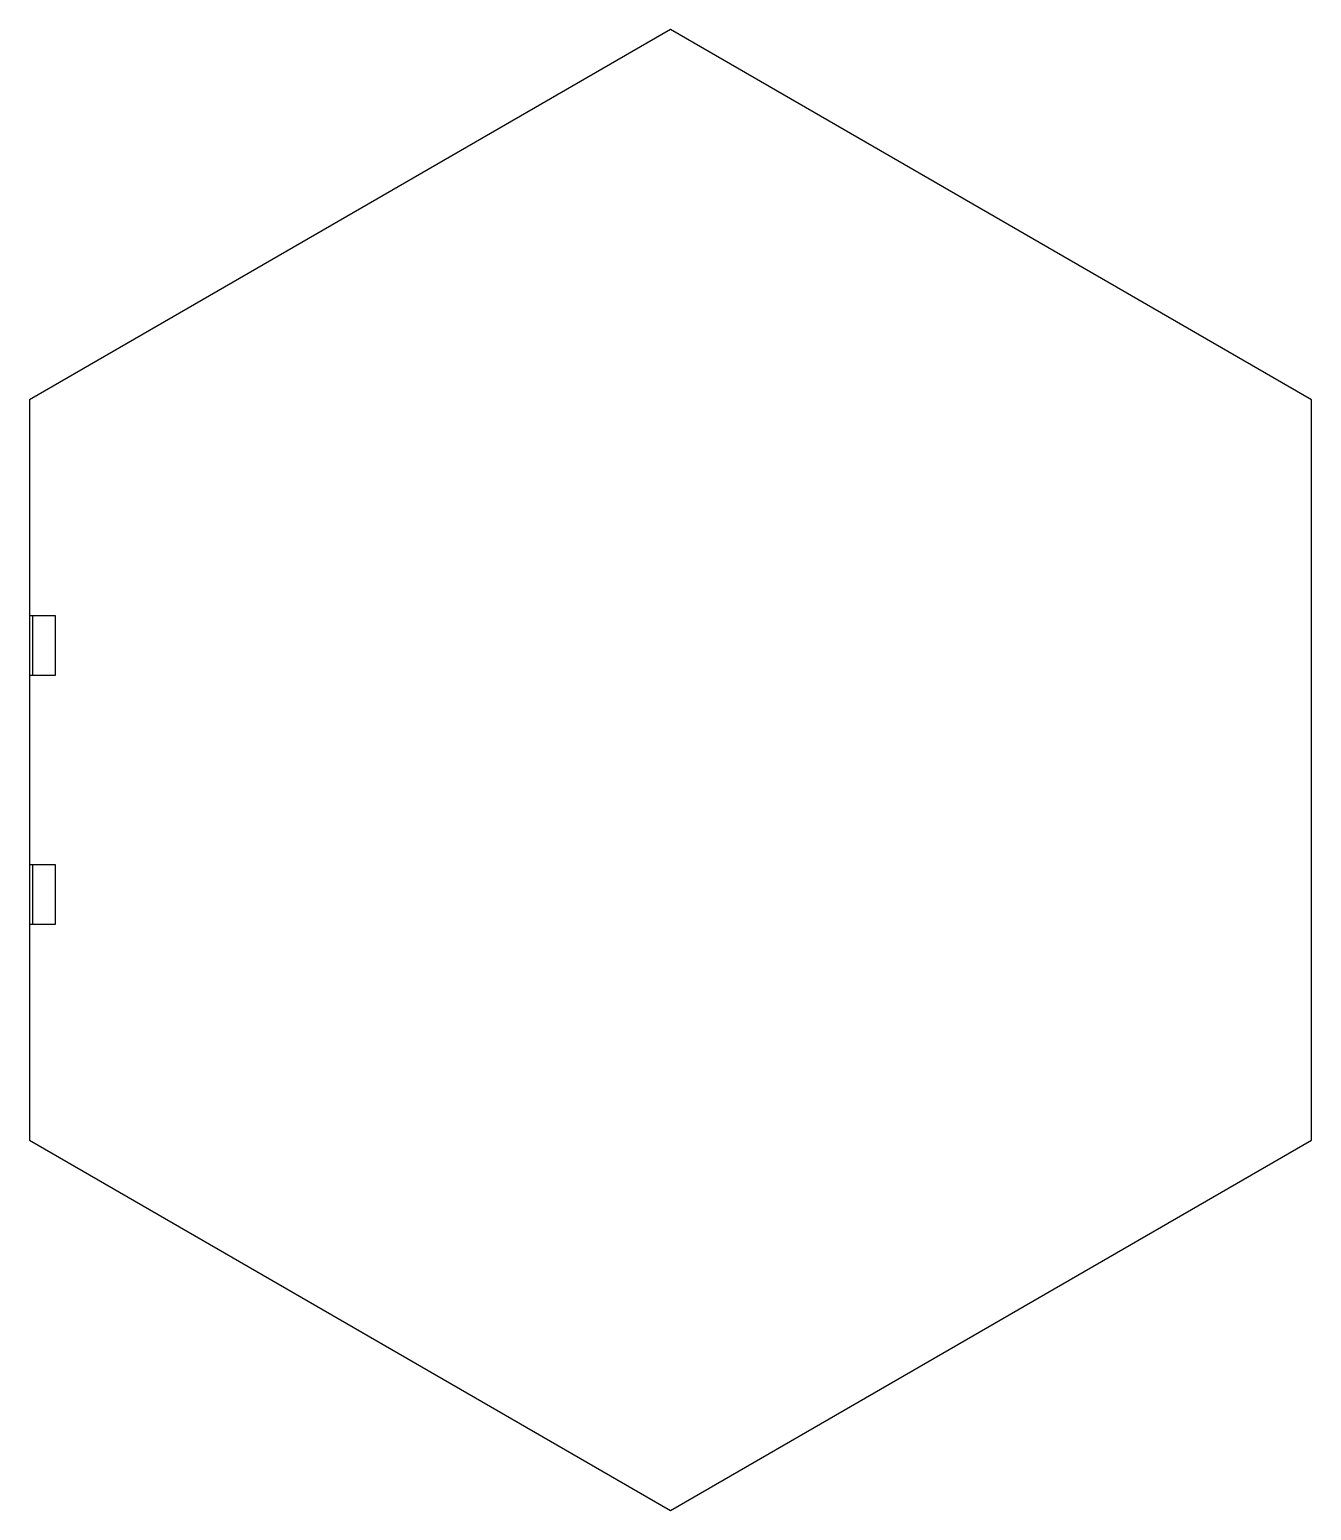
# Model space of a CAD drawing. Header units: millimetres. Extents: x -87 to 87, y -100 to 100.
import ezdxf

# ---------------------------------------------------------------- set-up
doc = ezdxf.new("R2010")
doc.units = ezdxf.units.MM
doc.layers.get('0').update_dxf_attribs({"linetype": 'CONTINUOUS'})

msp = doc.modelspace()

# ---------------------------------------------------------------- linework, layer by layer
for p, q in [((-86.6, 50), (-86.6, -50)), ((-86.6, 20.83), (-86.6, 12.83)), ((-86.2, 20.83), (-86.2, 12.83)), ((-86.6, -12.83), (-86.6, -20.83)), ((-86.2, -12.83), (-86.2, -20.83))]:
    msp.add_line(p, q)
for points in [[(0, 100), (-86.6, 50), (-86.6, -50), (0, -100), (86.6, -50), (86.6, 50)], [(-86.6, 12.83), (-83.1, 12.83), (-83.1, 20.83), (-86.6, 20.83)], [(-86.6, -20.83), (-83.1, -20.83), (-83.1, -12.83), (-86.6, -12.83)]]:
    msp.add_lwpolyline(points, close=True)

doc.saveas('drawing.dxf')
